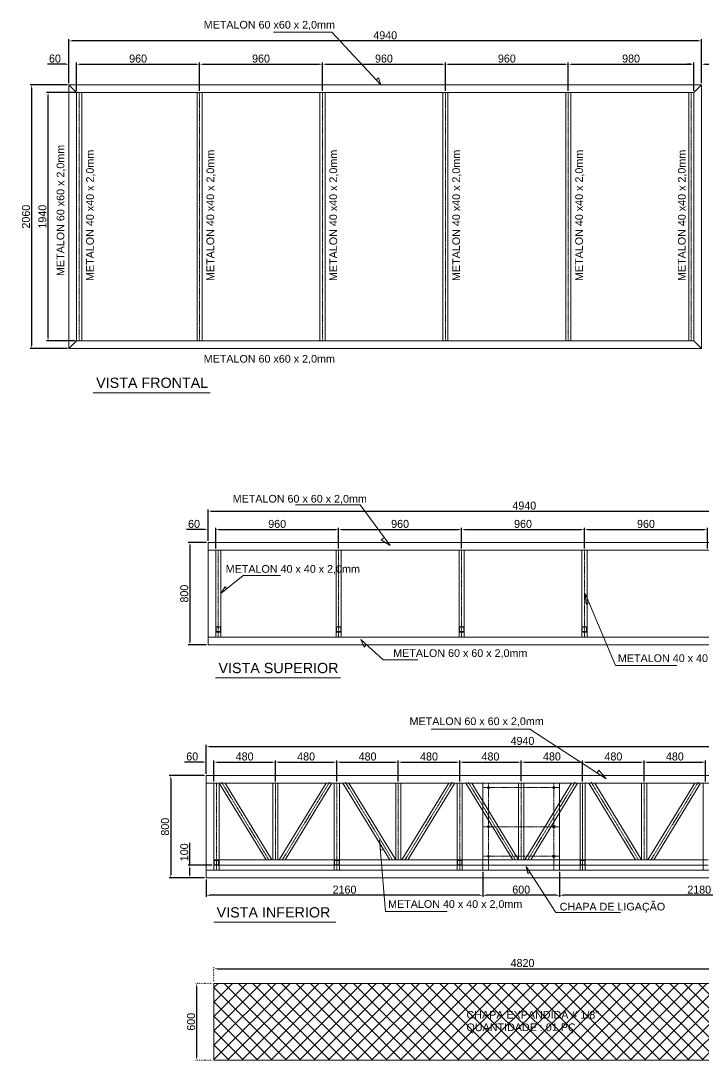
# Model space of a CAD drawing. Header units: millimetres. Extents: x 259906 to 295831, y -52980 to -28535.
# Drawn here: x 264699 to 270029, y -52254 to -44138 of the extents above; entities that cross this region are included whole.
import ezdxf

# ---------------------------------------------------------------- set-up
doc = ezdxf.new("R2010")
doc.units = ezdxf.units.MM
doc.header["$LTSCALE"] = 0.2
for name, pattern in [('ACAD_ISO02W100', [15, 12, -3]), ('ACAD_ISO07W100', [3, 0, -3]), ('CENTER', [50.8, 31.75, -6.35, 6.35, -6.35])]:
    doc.linetypes.add(name, pattern=pattern)
for name, color, linetype, lineweight in [('03', 3, 'Continuous', 13), ('04', 4, 'Continuous', 5), ('CENT 1', 1, 'CENTER', 9), ('COTA', 1, 'Continuous', 9), ('FRL2', 2, 'ACAD_ISO02W100', 13), ('TESTE', 8, 'Continuous', 15)]:
    doc.layers.add(name, color=color, linetype=linetype, lineweight=lineweight)
doc.styles.add('1-20', font='arial.ttf', dxfattribs={"height": 4})
doc.styles.add('1-75', font='arial.ttf', dxfattribs={"height": 15})
doc.dimstyles.new('ESC25', dxfattribs={"dimscale": 25, "dimtxt": 2.5, "dimasz": 1, "dimexe": 0.5, "dimexo": 0.5, "dimgap": 0.5, "dimtad": 1, "dimdec": 0, "dimzin": 0, "dimdsep": 46, "dimtxsty": 'Standard', "dimcen": 1.5, "dimclrd": 1, "dimclre": 1, "dimclrt": 2, "dimadec": 0, "dimazin": 0, "dimtfac": 1, "dimtdec": 0, "dimtofl": 0, "dimtmove": 0, "dimatfit": 3, "dimfxl": 1, "dimtolj": 1, "dimtzin": 0, "dimarcsym": 0})

# ---------------------------------------------------------------- blocks, each defined once
blk = doc.blocks.new('*D2')
at = {"layer": '03', "color": 1, "lineweight": -2, "transparency": 16777216}
for p, q in [((265075.8, -44624.5), (265075.8, -44282.3)), ((269990.8, -44294.8), (265100.8, -44294.8)), ((270015.8, -44624.5), (270015.8, -44282.3))]:
    blk.add_line(p, q, dxfattribs=at)
at = {"layer": '03', "color": 1, "transparency": 16777216}
for points in [[(265100.8, -44290.6), (265100.8, -44298.9), (265075.8, -44294.8)], [(269990.8, -44290.6), (269990.8, -44298.9), (270015.8, -44294.8)]]:
    blk.add_solid(points, dxfattribs=at)
at = {"layer": '03', "color": 2, "transparency": 16777216, "insert": (267545.8, -44251), "char_height": 62.5, "attachment_point": 5}
blk.add_mtext('\\A1;4940', dxfattribs=at)
blk = doc.blocks.new('*D3')
at = {"layer": '03', "color": 1, "lineweight": -2, "transparency": 16777216}
for p, q in [((265063.3, -44637), (264771.7, -44637)), ((264784.2, -44662), (264784.2, -46672)), ((265063.3, -46697), (264771.7, -46697))]:
    blk.add_line(p, q, dxfattribs=at)
at = {"layer": '03', "color": 1, "transparency": 16777216}
for points in [[(264780, -44662), (264788.4, -44662), (264784.2, -44637)], [(264780, -46672), (264788.4, -46672), (264784.2, -46697)]]:
    blk.add_solid(points, dxfattribs=at)
at = {"layer": '03', "color": 2, "transparency": 16777216, "insert": (264740.5, -45667), "char_height": 62.5, "attachment_point": 5, "rotation": 90}
blk.add_mtext('\\A1;2060', dxfattribs=at)
blk = doc.blocks.new('*D12')
at = {"layer": '03', "color": 1, "lineweight": -2, "transparency": 16777216}
for p, q in [((268975.8, -44684.5), (268975.8, -44464.2)), ((269000.8, -44476.7), (269930.8, -44476.7)), ((269955.8, -44684.5), (269955.8, -44464.2))]:
    blk.add_line(p, q, dxfattribs=at)
at = {"layer": '03', "color": 1, "transparency": 16777216}
for points in [[(269000.8, -44472.5), (269000.8, -44480.9), (268975.8, -44476.7)], [(269930.8, -44472.5), (269930.8, -44480.9), (269955.8, -44476.7)]]:
    blk.add_solid(points, dxfattribs=at)
at = {"layer": '03', "color": 2, "transparency": 16777216, "insert": (269465.8, -44432.9), "char_height": 62.5, "attachment_point": 5}
blk.add_mtext('\\A1;980', dxfattribs=at)
blk = doc.blocks.new('*D13')
at = {"layer": '03', "color": 1, "lineweight": -2, "transparency": 16777216}
for p, q in [((265050.8, -44476.7), (264907.1, -44476.7)), ((265075.8, -44624.5), (265075.8, -44464.2)), ((265135.8, -44684.5), (265135.8, -44464.2)), ((265160.8, -44476.7), (265185.8, -44476.7))]:
    blk.add_line(p, q, dxfattribs=at)
at = {"layer": '03', "color": 1, "transparency": 16777216}
for points in [[(265050.8, -44472.5), (265050.8, -44480.9), (265075.8, -44476.7)], [(265160.8, -44472.5), (265160.8, -44480.9), (265135.8, -44476.7)]]:
    blk.add_solid(points, dxfattribs=at)
at = {"layer": '03', "color": 2, "transparency": 16777216, "insert": (264966.4, -44432.9), "char_height": 62.5, "attachment_point": 5}
blk.add_mtext('\\A1;60', dxfattribs=at)
blk = doc.blocks.new('*D14')
at = {"layer": '03', "color": 1, "lineweight": -2, "transparency": 16777216}
for p, q in [((265135.8, -44624.5), (265135.8, -44464.2)), ((265160.8, -44476.7), (266070.8, -44476.7)), ((266095.8, -44684.5), (266095.8, -44464.2))]:
    blk.add_line(p, q, dxfattribs=at)
at = {"layer": '03', "color": 1, "transparency": 16777216}
for points in [[(265160.8, -44472.5), (265160.8, -44480.9), (265135.8, -44476.7)], [(266070.8, -44472.5), (266070.8, -44480.9), (266095.8, -44476.7)]]:
    blk.add_solid(points, dxfattribs=at)
at = {"layer": '03', "color": 2, "transparency": 16777216, "insert": (265615.8, -44432.9), "char_height": 62.5, "attachment_point": 5}
blk.add_mtext('\\A1;960', dxfattribs=at)
blk = doc.blocks.new('*D15')
at = {"layer": '03', "color": 1, "lineweight": -2, "transparency": 16777216}
for p, q in [((266095.8, -44624.5), (266095.8, -44464.2)), ((266120.8, -44476.7), (267030.8, -44476.7)), ((267055.8, -44684.5), (267055.8, -44464.2))]:
    blk.add_line(p, q, dxfattribs=at)
at = {"layer": '03', "color": 1, "transparency": 16777216}
for points in [[(266120.8, -44472.5), (266120.8, -44480.9), (266095.8, -44476.7)], [(267030.8, -44472.5), (267030.8, -44480.9), (267055.8, -44476.7)]]:
    blk.add_solid(points, dxfattribs=at)
at = {"layer": '03', "color": 2, "transparency": 16777216, "insert": (266575.8, -44432.9), "char_height": 62.5, "attachment_point": 5}
blk.add_mtext('\\A1;960', dxfattribs=at)
blk = doc.blocks.new('*D16')
at = {"layer": '03', "color": 1, "lineweight": -2, "transparency": 16777216}
for p, q in [((268015.8, -44684.5), (268015.8, -44464.2)), ((268040.8, -44476.7), (268950.8, -44476.7)), ((268975.8, -44684.5), (268975.8, -44464.2))]:
    blk.add_line(p, q, dxfattribs=at)
at = {"layer": '03', "color": 1, "transparency": 16777216}
for points in [[(268040.8, -44472.5), (268040.8, -44480.9), (268015.8, -44476.7)], [(268950.8, -44472.5), (268950.8, -44480.9), (268975.8, -44476.7)]]:
    blk.add_solid(points, dxfattribs=at)
at = {"layer": '03', "color": 2, "transparency": 16777216, "insert": (268495.8, -44432.9), "char_height": 62.5, "attachment_point": 5}
blk.add_mtext('\\A1;960', dxfattribs=at)
blk = doc.blocks.new('*D17')
at = {"layer": '03', "color": 1, "lineweight": -2, "transparency": 16777216}
for p, q in [((269930.8, -44476.7), (269905.8, -44476.7)), ((269955.8, -44624.5), (269955.8, -44464.2)), ((270015.8, -44624.5), (270015.8, -44464.2)), ((270040.8, -44476.7), (270184.6, -44476.7))]:
    blk.add_line(p, q, dxfattribs=at)
at = {"layer": '03', "color": 1, "transparency": 16777216}
for points in [[(269930.8, -44472.5), (269930.8, -44480.9), (269955.8, -44476.7)], [(270040.8, -44472.5), (270040.8, -44480.9), (270015.8, -44476.7)]]:
    blk.add_solid(points, dxfattribs=at)
at = {"layer": '03', "color": 2, "transparency": 16777216, "insert": (270125.2, -44432.9), "char_height": 62.5, "attachment_point": 5}
blk.add_mtext('\\A1;60', dxfattribs=at)
blk = doc.blocks.new('*D19')
at = {"layer": '03', "color": 1, "lineweight": -2, "transparency": 16777216}
for p, q in [((266147.8, -50018.3), (266147.8, -49914)), ((266207.8, -50078.3), (266207.8, -49914)), ((266122.8, -49926.5), (265979.1, -49926.5)), ((266232.8, -49926.5), (266257.8, -49926.5))]:
    blk.add_line(p, q, dxfattribs=at)
at = {"layer": '03', "color": 1, "transparency": 16777216}
for points in [[(266122.8, -49922.3), (266122.8, -49930.6), (266147.8, -49926.5)], [(266232.8, -49922.3), (266232.8, -49930.6), (266207.8, -49926.5)]]:
    blk.add_solid(points, dxfattribs=at)
at = {"layer": '03', "color": 2, "transparency": 16777216, "insert": (266038.5, -49882.7), "char_height": 62.5, "attachment_point": 5}
blk.add_mtext('\\A1;60', dxfattribs=at)
blk = doc.blocks.new('*D20')
at = {"layer": '03', "color": 1, "lineweight": -2, "transparency": 16777216}
for p, q in [((266147.8, -50018.3), (266147.8, -49792.5)), ((266172.8, -49805), (271062.8, -49805)), ((271087.8, -50018.3), (271087.8, -49792.5))]:
    blk.add_line(p, q, dxfattribs=at)
at = {"layer": '03', "color": 1, "transparency": 16777216}
for points in [[(266172.8, -49800.9), (266172.8, -49809.2), (266147.8, -49805)], [(271062.8, -49800.9), (271062.8, -49809.2), (271087.8, -49805)]]:
    blk.add_solid(points, dxfattribs=at)
at = {"layer": '03', "color": 2, "transparency": 16777216, "insert": (268617.8, -49761.3), "char_height": 62.5, "attachment_point": 5}
blk.add_mtext('\\A1;4940', dxfattribs=at)
blk = doc.blocks.new('*D21')
at = {"layer": '03', "color": 1, "lineweight": -2, "transparency": 16777216}
for p, q in [((266135.3, -50030.8), (265857.8, -50030.8)), ((265870.3, -50055.8), (265870.3, -50805.8)), ((266135.3, -50830.8), (265857.8, -50830.8))]:
    blk.add_line(p, q, dxfattribs=at)
at = {"layer": '03', "color": 1, "transparency": 16777216}
for points in [[(265866.1, -50055.8), (265874.4, -50055.8), (265870.3, -50030.8)], [(265866.1, -50805.8), (265874.4, -50805.8), (265870.3, -50830.8)]]:
    blk.add_solid(points, dxfattribs=at)
at = {"layer": '03', "color": 2, "transparency": 16777216, "insert": (265826.5, -50430.8), "char_height": 62.5, "attachment_point": 5, "rotation": 90}
blk.add_mtext('\\A1;800', dxfattribs=at)
blk = doc.blocks.new('*D22')
at = {"layer": '03', "color": 1, "lineweight": -2, "transparency": 16777216}
for p, q in [((266020.1, -50730.8), (266020.1, -50555.8)), ((266195.3, -50730.8), (266007.6, -50730.8)), ((266020.1, -50805.8), (266020.1, -50755.8)), ((266135.3, -50830.8), (266007.6, -50830.8))]:
    blk.add_line(p, q, dxfattribs=at)
at = {"layer": '03', "color": 1, "transparency": 16777216}
for points in [[(266015.9, -50755.8), (266024.3, -50755.8), (266020.1, -50730.8)], [(266015.9, -50805.8), (266024.3, -50805.8), (266020.1, -50830.8)]]:
    blk.add_solid(points, dxfattribs=at)
at = {"layer": '03', "color": 2, "transparency": 16777216, "insert": (265976.3, -50630.8), "char_height": 62.5, "attachment_point": 5, "rotation": 90}
blk.add_mtext('\\A1;100', dxfattribs=at)
blk = doc.blocks.new('*D23')
at = {"layer": '03', "color": 1, "lineweight": -2, "transparency": 16777216}
for p, q in [((266207.8, -50078.3), (266207.8, -49914)), ((266687.8, -50078.3), (266687.8, -49914)), ((266232.8, -49926.5), (266662.8, -49926.5))]:
    blk.add_line(p, q, dxfattribs=at)
at = {"layer": '03', "color": 1, "transparency": 16777216}
for points in [[(266232.8, -49922.3), (266232.8, -49930.6), (266207.8, -49926.5)], [(266662.8, -49922.3), (266662.8, -49930.6), (266687.8, -49926.5)]]:
    blk.add_solid(points, dxfattribs=at)
at = {"layer": '03', "color": 2, "transparency": 16777216, "insert": (266447.8, -49882.7), "char_height": 62.5, "attachment_point": 5}
blk.add_mtext('\\A1;480', dxfattribs=at)
blk = doc.blocks.new('*D24')
at = {"layer": '03', "color": 1, "lineweight": -2, "transparency": 16777216}
for p, q in [((266687.8, -50078.3), (266687.8, -49914)), ((267167.8, -50078.3), (267167.8, -49914)), ((266712.8, -49926.5), (267142.8, -49926.5))]:
    blk.add_line(p, q, dxfattribs=at)
at = {"layer": '03', "color": 1, "transparency": 16777216}
for points in [[(266712.8, -49922.3), (266712.8, -49930.6), (266687.8, -49926.5)], [(267142.8, -49922.3), (267142.8, -49930.6), (267167.8, -49926.5)]]:
    blk.add_solid(points, dxfattribs=at)
at = {"layer": '03', "color": 2, "transparency": 16777216, "insert": (266927.8, -49882.7), "char_height": 62.5, "attachment_point": 5}
blk.add_mtext('\\A1;480', dxfattribs=at)
blk = doc.blocks.new('*D25')
at = {"layer": '03', "color": 1, "lineweight": -2, "transparency": 16777216}
for p, q in [((268607.8, -50076.3), (268607.8, -49914)), ((269087.8, -50078.3), (269087.8, -49914)), ((268632.8, -49926.5), (269062.8, -49926.5))]:
    blk.add_line(p, q, dxfattribs=at)
at = {"layer": '03', "color": 1, "transparency": 16777216}
for points in [[(268632.8, -49922.3), (268632.8, -49930.6), (268607.8, -49926.5)], [(269062.8, -49922.3), (269062.8, -49930.6), (269087.8, -49926.5)]]:
    blk.add_solid(points, dxfattribs=at)
at = {"layer": '03', "color": 2, "transparency": 16777216, "insert": (268847.8, -49882.7), "char_height": 62.5, "attachment_point": 5}
blk.add_mtext('\\A1;480', dxfattribs=at)
blk = doc.blocks.new('*D26')
at = {"layer": '03', "color": 1, "lineweight": -2, "transparency": 16777216}
for p, q in [((269087.8, -50078.3), (269087.8, -49914)), ((269567.8, -50077.3), (269567.8, -49914)), ((269112.8, -49926.5), (269542.8, -49926.5))]:
    blk.add_line(p, q, dxfattribs=at)
at = {"layer": '03', "color": 1, "transparency": 16777216}
for points in [[(269112.8, -49922.3), (269112.8, -49930.6), (269087.8, -49926.5)], [(269542.8, -49922.3), (269542.8, -49930.6), (269567.8, -49926.5)]]:
    blk.add_solid(points, dxfattribs=at)
at = {"layer": '03', "color": 2, "transparency": 16777216, "insert": (269327.8, -49882.7), "char_height": 62.5, "attachment_point": 5}
blk.add_mtext('\\A1;480', dxfattribs=at)
blk = doc.blocks.new('*D27')
at = {"layer": '03', "color": 1, "lineweight": -2, "transparency": 16777216}
for p, q in [((269567.8, -50077.3), (269567.8, -49914)), ((270047.8, -50078.3), (270047.8, -49914)), ((269592.8, -49926.5), (270022.8, -49926.5))]:
    blk.add_line(p, q, dxfattribs=at)
at = {"layer": '03', "color": 1, "transparency": 16777216}
for points in [[(269592.8, -49922.3), (269592.8, -49930.6), (269567.8, -49926.5)], [(270022.8, -49922.3), (270022.8, -49930.6), (270047.8, -49926.5)]]:
    blk.add_solid(points, dxfattribs=at)
at = {"layer": '03', "color": 2, "transparency": 16777216, "insert": (269807.8, -49882.7), "char_height": 62.5, "attachment_point": 5}
blk.add_mtext('\\A1;480', dxfattribs=at)
blk = doc.blocks.new('*D38')
at = {"layer": '03', "color": 1, "lineweight": -2, "transparency": 16777216}
for p, q in [((266137, -48110.5), (265993.2, -48110.5)), ((266162, -48198.2), (266162, -48098)), ((266222, -48198.2), (266222, -48098)), ((266247, -48110.5), (266272, -48110.5))]:
    blk.add_line(p, q, dxfattribs=at)
at = {"layer": '03', "color": 1, "transparency": 16777216}
for points in [[(266137, -48106.3), (266137, -48114.6), (266162, -48110.5)], [(266247, -48106.3), (266247, -48114.6), (266222, -48110.5)]]:
    blk.add_solid(points, dxfattribs=at)
at = {"layer": '03', "color": 2, "transparency": 16777216, "insert": (266052.6, -48066.7), "char_height": 62.5, "attachment_point": 5}
blk.add_mtext('\\A1;60', dxfattribs=at)
blk = doc.blocks.new('*D39')
at = {"layer": '03', "color": 1, "lineweight": -2, "transparency": 16777216}
for p, q in [((266162, -48198.2), (266162, -47954.6)), ((266187, -47967.1), (271077, -47967.1)), ((271102, -48198.2), (271102, -47954.6))]:
    blk.add_line(p, q, dxfattribs=at)
at = {"layer": '03', "color": 1, "transparency": 16777216}
for points in [[(266187, -47963), (266187, -47971.3), (266162, -47967.1)], [(271077, -47963), (271077, -47971.3), (271102, -47967.1)]]:
    blk.add_solid(points, dxfattribs=at)
at = {"layer": '03', "color": 2, "transparency": 16777216, "insert": (268632, -47923.4), "char_height": 62.5, "attachment_point": 5}
blk.add_mtext('\\A1;4940', dxfattribs=at)
blk = doc.blocks.new('*D40')
at = {"layer": '03', "color": 1, "lineweight": -2, "transparency": 16777216}
for p, q in [((266149.5, -48210.7), (266007.6, -48210.7)), ((266020.1, -48235.7), (266020.1, -48985.7)), ((266149.5, -49010.7), (266007.6, -49010.7))]:
    blk.add_line(p, q, dxfattribs=at)
at = {"layer": '03', "color": 1, "transparency": 16777216}
for points in [[(266016, -48235.7), (266024.3, -48235.7), (266020.1, -48210.7)], [(266016, -48985.7), (266024.3, -48985.7), (266020.1, -49010.7)]]:
    blk.add_solid(points, dxfattribs=at)
at = {"layer": '03', "color": 2, "transparency": 16777216, "insert": (265976.4, -48610.7), "char_height": 62.5, "attachment_point": 5, "rotation": 90}
blk.add_mtext('\\A1;800', dxfattribs=at)
blk = doc.blocks.new('*D41')
at = {"layer": '03', "color": 1, "lineweight": -2, "transparency": 16777216}
for p, q in [((266222, -48258.2), (266222, -48098)), ((266247, -48110.5), (267157, -48110.5)), ((267182, -48258.2), (267182, -48098))]:
    blk.add_line(p, q, dxfattribs=at)
at = {"layer": '03', "color": 1, "transparency": 16777216}
for points in [[(266247, -48106.3), (266247, -48114.6), (266222, -48110.5)], [(267157, -48106.3), (267157, -48114.6), (267182, -48110.5)]]:
    blk.add_solid(points, dxfattribs=at)
at = {"layer": '03', "color": 2, "transparency": 16777216, "insert": (266702, -48066.7), "char_height": 62.5, "attachment_point": 5}
blk.add_mtext('\\A1;960', dxfattribs=at)
blk = doc.blocks.new('*D42')
at = {"layer": '03', "color": 1, "lineweight": -2, "transparency": 16777216}
for p, q in [((267182, -48258.2), (267182, -48098)), ((267207, -48110.5), (268117, -48110.5)), ((268142, -48258.2), (268142, -48098))]:
    blk.add_line(p, q, dxfattribs=at)
at = {"layer": '03', "color": 1, "transparency": 16777216}
for points in [[(267207, -48106.3), (267207, -48114.6), (267182, -48110.5)], [(268117, -48106.3), (268117, -48114.6), (268142, -48110.5)]]:
    blk.add_solid(points, dxfattribs=at)
at = {"layer": '03', "color": 2, "transparency": 16777216, "insert": (267662, -48066.7), "char_height": 62.5, "attachment_point": 5}
blk.add_mtext('\\A1;960', dxfattribs=at)
blk = doc.blocks.new('*D43')
at = {"layer": '03', "color": 1, "lineweight": -2, "transparency": 16777216}
for p, q in [((268142, -48258.2), (268142, -48098)), ((268167, -48110.5), (269077, -48110.5)), ((269102, -48258.2), (269102, -48098))]:
    blk.add_line(p, q, dxfattribs=at)
at = {"layer": '03', "color": 1, "transparency": 16777216}
for points in [[(268167, -48106.3), (268167, -48114.6), (268142, -48110.5)], [(269077, -48106.3), (269077, -48114.6), (269102, -48110.5)]]:
    blk.add_solid(points, dxfattribs=at)
at = {"layer": '03', "color": 2, "transparency": 16777216, "insert": (268622, -48066.7), "char_height": 62.5, "attachment_point": 5}
blk.add_mtext('\\A1;960', dxfattribs=at)
blk = doc.blocks.new('*D44')
at = {"layer": '03', "color": 1, "lineweight": -2, "transparency": 16777216}
for p, q in [((269102, -48258.2), (269102, -48098)), ((269127, -48110.5), (270037, -48110.5)), ((270062, -48258.2), (270062, -48098))]:
    blk.add_line(p, q, dxfattribs=at)
at = {"layer": '03', "color": 1, "transparency": 16777216}
for points in [[(269127, -48106.3), (269127, -48114.6), (269102, -48110.5)], [(270037, -48106.3), (270037, -48114.6), (270062, -48110.5)]]:
    blk.add_solid(points, dxfattribs=at)
at = {"layer": '03', "color": 2, "transparency": 16777216, "insert": (269582, -48066.7), "char_height": 62.5, "attachment_point": 5}
blk.add_mtext('\\A1;960', dxfattribs=at)
blk = doc.blocks.new('*D47')
at = {"layer": 'TESTE', "color": 1, "lineweight": -2, "transparency": 16777216}
for p, q in [((267055.8, -44624.5), (267055.8, -44464.2)), ((267080.8, -44476.7), (267990.8, -44476.7)), ((268015.8, -44624.5), (268015.8, -44464.2))]:
    blk.add_line(p, q, dxfattribs=at)
at = {"layer": 'TESTE', "color": 1, "transparency": 16777216}
for points in [[(267080.8, -44472.5), (267080.8, -44480.9), (267055.8, -44476.7)], [(267990.8, -44472.5), (267990.8, -44480.9), (268015.8, -44476.7)]]:
    blk.add_solid(points, dxfattribs=at)
at = {"layer": 'TESTE', "color": 2, "transparency": 16777216, "insert": (267535.8, -44432.9), "char_height": 62.5, "attachment_point": 5}
blk.add_mtext('\\A1;960', dxfattribs=at)
blk = doc.blocks.new('*D48')
at = {"layer": 'TESTE', "color": 1, "lineweight": -2, "transparency": 16777216}
for p, q in [((267167.8, -50018.3), (267167.8, -49914.2)), ((267647.8, -50077.3), (267647.8, -49914.2)), ((267192.8, -49926.7), (267622.8, -49926.7))]:
    blk.add_line(p, q, dxfattribs=at)
at = {"layer": 'TESTE', "color": 1, "transparency": 16777216}
for points in [[(267192.8, -49922.6), (267192.8, -49930.9), (267167.8, -49926.7)], [(267622.8, -49922.6), (267622.8, -49930.9), (267647.8, -49926.7)]]:
    blk.add_solid(points, dxfattribs=at)
at = {"layer": 'TESTE', "color": 2, "transparency": 16777216, "insert": (267407.8, -49883), "char_height": 62.5, "attachment_point": 5}
blk.add_mtext('\\A1;480', dxfattribs=at)
blk = doc.blocks.new('*D49')
at = {"layer": 'TESTE', "color": 1, "lineweight": -2, "transparency": 16777216}
for p, q in [((267647.8, -50077.3), (267647.8, -49914.2)), ((268127.8, -50078.3), (268127.8, -49914.2)), ((267672.8, -49926.7), (268102.8, -49926.7))]:
    blk.add_line(p, q, dxfattribs=at)
at = {"layer": 'TESTE', "color": 1, "transparency": 16777216}
for points in [[(267672.8, -49922.6), (267672.8, -49930.9), (267647.8, -49926.7)], [(268102.8, -49922.6), (268102.8, -49930.9), (268127.8, -49926.7)]]:
    blk.add_solid(points, dxfattribs=at)
at = {"layer": 'TESTE', "color": 2, "transparency": 16777216, "insert": (267887.8, -49883), "char_height": 62.5, "attachment_point": 5}
blk.add_mtext('\\A1;480', dxfattribs=at)
blk = doc.blocks.new('*D50')
at = {"layer": 'TESTE', "color": 1, "lineweight": -2, "transparency": 16777216}
for p, q in [((268127.8, -50078.3), (268127.8, -49914.2)), ((268607.8, -50076.3), (268607.8, -49914.2)), ((268152.8, -49926.7), (268582.8, -49926.7))]:
    blk.add_line(p, q, dxfattribs=at)
at = {"layer": 'TESTE', "color": 1, "transparency": 16777216}
for points in [[(268152.8, -49922.6), (268152.8, -49930.9), (268127.8, -49926.7)], [(268582.8, -49922.6), (268582.8, -49930.9), (268607.8, -49926.7)]]:
    blk.add_solid(points, dxfattribs=at)
at = {"layer": 'TESTE', "color": 2, "transparency": 16777216, "insert": (268367.8, -49883), "char_height": 62.5, "attachment_point": 5}
blk.add_mtext('\\A1;480', dxfattribs=at)
blk = doc.blocks.new('*D75')
at = {"layer": 'COTA', "color": 1, "linetype": 'ACAD_ISO07W100', "lineweight": -2, "transparency": 16777216}
for p, q in [((266195.3, -51654.2), (266060.5, -51654.2)), ((266195.3, -52254.2), (266060.5, -52254.2))]:
    blk.add_line(p, q, dxfattribs=at)
at = {"layer": 'COTA', "color": 1, "lineweight": -2, "transparency": 16777216}
blk.add_line((266073, -51679.2), (266073, -52229.2), dxfattribs=at)
at = {"layer": 'COTA', "color": 1, "transparency": 16777216}
for points in [[(266068.8, -51679.2), (266077.2, -51679.2), (266073, -51654.2)], [(266068.8, -52229.2), (266077.2, -52229.2), (266073, -52254.2)]]:
    blk.add_solid(points, dxfattribs=at)
at = {"layer": 'COTA', "color": 2, "transparency": 16777216, "insert": (266029.2, -51954.2), "char_height": 62.5, "attachment_point": 5, "rotation": 90}
blk.add_mtext('\\A1;600', dxfattribs=at)
blk = doc.blocks.new('*D76')
at = {"layer": 'COTA', "color": 1, "linetype": 'ACAD_ISO07W100', "lineweight": -2, "transparency": 16777216}
for p, q in [((266207.8, -51641.7), (266207.8, -51527)), ((271027.8, -51641.7), (271027.8, -51527))]:
    blk.add_line(p, q, dxfattribs=at)
at = {"layer": 'COTA', "color": 1, "lineweight": -2, "transparency": 16777216}
blk.add_line((266232.8, -51539.5), (271002.8, -51539.5), dxfattribs=at)
at = {"layer": 'COTA', "color": 1, "transparency": 16777216}
for points in [[(266232.8, -51535.3), (266232.8, -51543.6), (266207.8, -51539.5)], [(271002.8, -51535.3), (271002.8, -51543.6), (271027.8, -51539.5)]]:
    blk.add_solid(points, dxfattribs=at)
at = {"layer": 'COTA', "color": 2, "transparency": 16777216, "insert": (268617.8, -51495.7), "char_height": 62.5, "attachment_point": 5}
blk.add_mtext('\\A1;4820', dxfattribs=at)
blk = doc.blocks.new('*D77')
at = {"layer": '03', "color": 1, "lineweight": -2, "transparency": 16777216}
for p, q in [((268907.8, -50783.3), (268907.8, -50978.9)), ((271087.8, -50843.3), (271087.8, -50978.9)), ((271062.8, -50966.4), (268932.8, -50966.4))]:
    blk.add_line(p, q, dxfattribs=at)
at = {"layer": '03', "color": 1, "transparency": 16777216}
for points in [[(268932.8, -50962.2), (268932.8, -50970.6), (268907.8, -50966.4)], [(271062.8, -50962.2), (271062.8, -50970.6), (271087.8, -50966.4)]]:
    blk.add_solid(points, dxfattribs=at)
at = {"layer": '03', "color": 2, "transparency": 16777216, "insert": (269997.8, -50922.6), "char_height": 62.5, "attachment_point": 5}
blk.add_mtext('\\A1;2180', dxfattribs=at)
blk = doc.blocks.new('*D78')
at = {"layer": '03', "color": 1, "lineweight": -2, "transparency": 16777216}
for p, q in [((268307.8, -50783.3), (268307.8, -50978.9)), ((268907.8, -50783.3), (268907.8, -50978.9)), ((268882.8, -50966.4), (268332.8, -50966.4))]:
    blk.add_line(p, q, dxfattribs=at)
at = {"layer": '03', "color": 1, "transparency": 16777216}
for points in [[(268332.8, -50962.2), (268332.8, -50970.6), (268307.8, -50966.4)], [(268882.8, -50962.2), (268882.8, -50970.6), (268907.8, -50966.4)]]:
    blk.add_solid(points, dxfattribs=at)
at = {"layer": '03', "color": 2, "transparency": 16777216, "insert": (268607.8, -50922.6), "char_height": 62.5, "attachment_point": 5}
blk.add_mtext('\\A1;600', dxfattribs=at)
blk = doc.blocks.new('*D79')
at = {"layer": '03', "color": 1, "lineweight": -2, "transparency": 16777216}
for p, q in [((268307.8, -50783.3), (268307.8, -50978.9)), ((266147.8, -50843.3), (266147.8, -50978.9)), ((268282.8, -50966.4), (266172.8, -50966.4))]:
    blk.add_line(p, q, dxfattribs=at)
at = {"layer": '03', "color": 1, "transparency": 16777216}
for points in [[(266172.8, -50962.2), (266172.8, -50970.6), (266147.8, -50966.4)], [(268282.8, -50962.2), (268282.8, -50970.6), (268307.8, -50966.4)]]:
    blk.add_solid(points, dxfattribs=at)
at = {"layer": '03', "color": 2, "transparency": 16777216, "insert": (267227.8, -50922.6), "char_height": 62.5, "attachment_point": 5}
blk.add_mtext('\\A1;2160', dxfattribs=at)
blk = doc.blocks.new('*D179')
at = {"layer": 'COTA', "color": 1, "lineweight": -2, "transparency": 16777216}
for p, q in [((265143.3, -44697), (264899.9, -44697)), ((264912.4, -46612), (264912.4, -44722)), ((265123.3, -46637), (264899.9, -46637))]:
    blk.add_line(p, q, dxfattribs=at)
at = {"layer": 'COTA', "color": 1, "transparency": 16777216}
for points in [[(264908.3, -44722), (264916.6, -44722), (264912.4, -44697)], [(264908.3, -46612), (264916.6, -46612), (264912.4, -46637)]]:
    blk.add_solid(points, dxfattribs=at)
at = {"layer": 'COTA', "color": 2, "transparency": 16777216, "insert": (264868.7, -45667), "char_height": 62.5, "attachment_point": 5, "rotation": 90}
blk.add_mtext('\\A1;1940', dxfattribs=at)

msp = doc.modelspace()

# ---------------------------------------------------------------- hatches: boundary and pattern name
at = {"layer": '03'}
h = msp.add_hatch(dxfattribs=at)
h.set_pattern_fill('ANSI37', color=256, scale=25)
h.set_pattern_definition([(45, (0, 1240.33), (-56.1266, 56.1266), []), (135, (0, 1240.33), (-56.1266, -56.1266), [])])
h.paths.add_polyline_path([(266207.8, -51654.2), (266207.8, -52254.2), (271027.8, -52254.2), (271027.8, -51654.2)])
h.paths.add_polyline_path([(268161, -52064.1), (269052.5, -52064.1), (269052.5, -51946.7), (268161, -51946.7)], flags=24)
h.paths.add_polyline_path([(268165, -51946.1), (269232, -51946.1), (269232, -51853.1), (268165, -51853.1)], flags=24)

# ---------------------------------------------------------------- linework, layer by layer
for p, q in [((265075.8, -44637), (270015.8, -44637)), ((265075.8, -46697), (265075.8, -44637)), ((265135.8, -44697), (265075.8, -44637)), ((269955.8, -44697), (270015.8, -44637)), ((270015.8, -44637), (270015.8, -46697)), ((265135.8, -44697), (269955.8, -44697)), ((265135.8, -46637), (265135.8, -44697)), ((265175.8, -46637), (265175.8, -44697)), ((266075.8, -46637), (266075.8, -44697)), ((266115.8, -46637), (266115.8, -44697)), ((267035.8, -46637), (267035.8, -44697)), ((267075.8, -46637), (267075.8, -44697)), ((267995.8, -46637), (267995.8, -44697)), ((268035.8, -46637), (268035.8, -44697)), ((268955.8, -46637), (268955.8, -44697)), ((268995.8, -46637), (268995.8, -44697)), ((269915.8, -46637), (269915.8, -44697)), ((269955.8, -44697), (269955.8, -46636.8)), ((269955.8, -46637), (269955.8, -44697)), ((265135.8, -46637), (265075.8, -46697)), ((269956, -46637), (265135.8, -46637)), ((269956, -46637), (270015.8, -46697)), ((270015.8, -46697), (265075.8, -46697)), ((268307.8, -50090.8), (268307.8, -50231.8)), ((268907.8, -50244.3), (268907.8, -50090.8)), ((268307.8, -50307.6), (268307.8, -50690.8)), ((268907.8, -50690.8), (268907.8, -50320.2)), ((266247.8, -50690.8), (266207.8, -50690.8)), ((266207.8, -50690.8), (266207.8, -50730.8)), ((266244.8, -50693.8), (266210.8, -50693.8)), ((266210.8, -50693.8), (266210.8, -50727.8)), ((266210.8, -50727.8), (266244.8, -50727.8)), ((266244.8, -50727.8), (266244.8, -50693.8)), ((266247.8, -50730.8), (266247.8, -50690.8)), ((267187.8, -50690.8), (267147.8, -50690.8)), ((267147.8, -50690.8), (267147.8, -50730.8)), ((267184.8, -50693.8), (267150.8, -50693.8)), ((267150.8, -50693.8), (267150.8, -50727.8)), ((267150.8, -50727.8), (267184.8, -50727.8)), ((267184.8, -50727.8), (267184.8, -50693.8)), ((267187.8, -50730.8), (267187.8, -50690.8)), ((268147.8, -50690.8), (268107.8, -50690.8)), ((268107.8, -50690.8), (268107.8, -50730.8)), ((268144.8, -50693.8), (268110.8, -50693.8)), ((268110.8, -50693.8), (268110.8, -50727.8)), ((268110.8, -50727.8), (268144.8, -50727.8)), ((268144.8, -50727.8), (268144.8, -50693.8)), ((268147.8, -50730.8), (268147.8, -50690.8)), ((269107.8, -50690.8), (269067.8, -50690.8)), ((269067.8, -50690.8), (269067.8, -50730.8)), ((269104.8, -50693.8), (269070.8, -50693.8)), ((269070.8, -50693.8), (269070.8, -50727.8)), ((269070.8, -50727.8), (269104.8, -50727.8)), ((269104.8, -50727.8), (269104.8, -50693.8)), ((269107.8, -50730.8), (269107.8, -50690.8)), ((270067.8, -50690.8), (270027.8, -50690.8)), ((270027.8, -50690.8), (270027.8, -50730.8)), ((266207.8, -50730.8), (266247.8, -50730.8)), ((267147.8, -50730.8), (267187.8, -50730.8)), ((268107.8, -50730.8), (268147.8, -50730.8)), ((268307.8, -50730.8), (268307.8, -50770.8)), ((268787.8, -50770.8), (269387.8, -50770.8)), ((268907.8, -50770.8), (268907.8, -50730.8)), ((269067.8, -50730.8), (269107.8, -50730.8)), ((270027.8, -50730.8), (270067.8, -50730.8))]:
    msp.add_line(p, q, dxfattribs=at)
at = {"layer": '03', "color": 3}
for p, q in [((266162, -48210.7), (271102, -48210.7)), ((266162, -49010.7), (266162, -48210.7)), ((266162, -48270.7), (271102, -48270.7)), ((266222, -48950.7), (266222, -48270.7)), ((266262, -48950.7), (266262, -48270.7)), ((267162, -48270.7), (267162, -48950.7)), ((267202, -48270.7), (267202, -48950.7)), ((268122, -48270.7), (268122, -48950.7)), ((268162, -48270.7), (268162, -48950.7)), ((269082, -48270.7), (269082, -48950.7)), ((269122, -48270.7), (269122, -48950.7)), ((266162, -48950.7), (271102, -48950.7)), ((266162, -49010.7), (271102, -49010.7)), ((266147.8, -50030.8), (271087.8, -50030.8)), ((266147.8, -50830.8), (266147.8, -50030.8)), ((266147.8, -50090.8), (271087.8, -50090.8)), ((266207.8, -50770.8), (266207.8, -50090.8)), ((266247.8, -50770.8), (266247.8, -50090.8)), ((266614.9, -50690.8), (266249.4, -50090.8)), ((266661.1, -50690.8), (266295.6, -50090.8)), ((266667.8, -50089.8), (266667.8, -50690.8)), ((266707.8, -50089.8), (266707.8, -50690.8)), ((266718.2, -50690.8), (267083.7, -50090.8)), ((266764.4, -50690.8), (267129.9, -50090.8)), ((267147.8, -50090.8), (267147.8, -50770.8)), ((267187.8, -50090.8), (267187.8, -50770.8)), ((267581.3, -50690.8), (267215.8, -50090.8)), ((267627.5, -50690.8), (267262, -50090.8)), ((267627.8, -50089.8), (267627.8, -50690.8)), ((267667.8, -50089.8), (267667.8, -50690.8)), ((267676.5, -50690.8), (268042, -50090.8)), ((267722.7, -50690.8), (268088.2, -50090.8)), ((268107.8, -50090.8), (268107.8, -50770.8)), ((268147.8, -50090.8), (268147.8, -50770.8)), ((268541.3, -50690.8), (268175.8, -50090.8)), ((268587.5, -50690.8), (268222, -50090.8)), ((268587.8, -50089.8), (268587.8, -50690.8)), ((268627.8, -50089.8), (268627.8, -50690.8)), ((268635.9, -50690.8), (269001.3, -50090.8)), ((268682.1, -50690.8), (269047.5, -50090.8)), ((269067.8, -50090.8), (269067.8, -50770.8)), ((269107.8, -50090.8), (269107.8, -50770.8)), ((269501.3, -50690.8), (269135.8, -50090.8)), ((269547.5, -50690.8), (269182, -50090.8)), ((269547.8, -50089.8), (269547.8, -50690.8)), ((269587.8, -50089.8), (269587.8, -50690.8)), ((269597.6, -50690.8), (269963.1, -50090.8)), ((269643.8, -50690.8), (270009.3, -50090.8)), ((270027.8, -50090.8), (270027.8, -50770.8)), ((266247.8, -50690.8), (267147.8, -50690.8)), ((267187.8, -50690.8), (268107.8, -50690.8)), ((268147.8, -50690.8), (269067.8, -50690.8)), ((269107.8, -50690.8), (270027.8, -50690.8)), ((266147.8, -50770.8), (271087.8, -50770.8)), ((266247.8, -50730.8), (267147.8, -50730.8)), ((267187.8, -50730.8), (268107.8, -50730.8)), ((268147.8, -50730.8), (269067.8, -50730.8)), ((269107.8, -50730.8), (270027.8, -50730.8)), ((266147.8, -50830.8), (271087.8, -50830.8))]:
    msp.add_line(p, q, dxfattribs=at)
at = {"layer": '03'}
for points in [[(266247.8, -50090.8), (270987.8, -50090.8)], [(267147.8, -50690.8), (266247.8, -50690.8)], [(268107.8, -50690.8), (267187.8, -50690.8)], [(269067.8, -50690.8), (268147.8, -50690.8)], [(270027.8, -50690.8), (269107.8, -50690.8)]]:
    msp.add_lwpolyline(points, dxfattribs=at)
msp.add_lwpolyline([(266207.8, -51654.2), (271027.8, -51654.2), (271027.8, -52254.2), (266207.8, -52254.2)], close=True, dxfattribs=at)
for centre, radius in [((268352.8, -50125.8), 8), ((268862.8, -50125.8), 8), ((268352.8, -50430.8), 8), ((268862.8, -50430.8), 11), ((268862.8, -50430.8), 8), ((268352.8, -50660.8), 8), ((268862.8, -50660.8), 11), ((268862.8, -50660.8), 8)]:
    msp.add_circle(centre, radius, dxfattribs=at)
at = {"layer": '04'}
for p, q in [((266672, -44226.3), (267129, -44226.3)), ((267129, -44226.3), (267512.3, -44637)), ((267492.7, -44582.3), (267475.9, -44598)), ((267512.3, -44637), (267492.7, -44582.3)), ((266845.4, -47916.7), (267350.5, -47916.7)), ((267350.5, -47916.7), (267583.5, -48235.9)), ((267513.8, -48191.8), (267538.3, -48173.9)), ((267583.5, -48235.9), (267513.8, -48191.8)), ((266437.5, -48469.6), (266262, -48610.7)), ((266728.4, -48469.6), (266437.5, -48469.6)), ((266262, -48610.7), (266296.9, -48556.7)), ((266296.9, -48556.7), (266309.6, -48572.4)), ((267528.6, -49128.2), (267354.5, -48969.7)), ((267354.5, -48969.7), (267380.6, -49028.6)), ((267380.6, -49028.6), (267398.1, -49009.4)), ((267800.9, -49128.2), (267528.6, -49128.2)), ((268686.4, -49670.3), (267905.2, -49670.3)), ((269270.4, -50057.8), (268676, -49670.3)), ((269214.9, -49988.4), (269199.6, -50011.7)), ((269270.4, -50057.8), (269214.9, -49988.4)), ((268646.1, -50742), (268879.1, -51101.6)), ((268646.1, -50742), (268658.5, -50796.1)), ((268658.5, -50796.1), (268674.4, -50785.8)), ((268879.1, -51101.6), (269384.2, -51101.6))]:
    msp.add_line(p, q, dxfattribs=at)
at = {"layer": '04', "color": 4}
for p, q in [((265265.4, -47041.6), (266179.2, -47041.6)), ((269108.6, -48610.7), (269343.8, -49172.7)), ((269108.6, -48610.7), (269114.8, -48692.8)), ((269114.8, -48692.8), (269138.8, -48682.8)), ((269823.9, -49172.7), (269343.8, -49172.7)), ((266220.9, -49269), (267197.5, -49269)), ((267500.7, -50533), (267548.7, -51092.5)), ((267500.7, -50533), (267508.3, -50616.2)), ((267508.3, -50616.2), (267526.9, -50609.9)), ((268028.8, -51092.5), (267548.7, -51092.5)), ((266206.8, -51177.2), (267159.8, -51177.2))]:
    msp.add_line(p, q, dxfattribs=at)
at = {"layer": '04'}
for points in [[(267512.3, -44637), (267492.7, -44582.3), (267475.9, -44598), (267512.3, -44637)], [(267538.3, -48173.9), (267513.8, -48191.8), (267583.5, -48235.9), (267538.3, -48173.9)], [(266262, -48610.7), (266296.9, -48556.7), (266309.6, -48572.4), (266262, -48610.7)], [(267380.6, -49028.6), (267397, -49010.7), (267354.5, -48969.7), (267380.6, -49028.6)], [(269270.4, -50057.8), (269214.9, -49988.4), (269199.6, -50011.7), (269270.4, -50057.8)], [(268674.4, -50785.8), (268646.1, -50742), (268658.5, -50796.1), (268674.4, -50785.8)]]:
    msp.add_solid(points, dxfattribs=at)
at = {"layer": '04', "color": 4}
for points in [[(269108.6, -48610.7), (269114.8, -48692.8), (269138.8, -48682.8), (269108.6, -48610.7)], [(267500.7, -50533), (267508.3, -50616.2), (267526.9, -50609.9), (267500.7, -50533)]]:
    msp.add_solid(points, dxfattribs=at)
at = {"layer": 'CENT 1'}
for p, q in [((265155.8, -46637), (265155.8, -44697)), ((266095.8, -46637), (266095.8, -44697)), ((267055.8, -46637), (267055.8, -44697)), ((268015.8, -46637), (268015.8, -44697)), ((268975.8, -46637), (268975.8, -44697)), ((269935.8, -46637), (269935.8, -44697)), ((268307.8, -50125.8), (268907.8, -50125.8)), ((268352.8, -50090.8), (268352.8, -50770.8)), ((268862.8, -50090.8), (268862.8, -50770.8)), ((268307.8, -50430.8), (268907.8, -50430.8)), ((268307.8, -50660.8), (268907.8, -50660.8))]:
    msp.add_line(p, q, dxfattribs=at)
at = {"layer": 'CENT 1', "color": 1}
for p, q in [((266242, -48950.7), (266242, -48270.7)), ((267182, -48270.7), (267182, -48950.7)), ((268142, -48270.7), (268142, -48950.7)), ((269102, -48270.7), (269102, -48950.7)), ((266227.8, -50770.8), (266227.8, -50090.8)), ((266637.5, -50690.8), (266268.1, -50083.2)), ((266687.8, -50089.8), (266687.8, -50690.8)), ((266741.8, -50690.8), (267111.2, -50083.2)), ((267167.8, -50090.8), (267167.8, -50770.8)), ((267603.9, -50690.8), (267234.5, -50083.2)), ((267647.8, -50089.8), (267647.8, -50690.8)), ((267700, -50690.8), (268069.5, -50083.2)), ((268127.8, -50090.8), (268127.8, -50770.8)), ((268563.9, -50690.8), (268194.5, -50083.2)), ((268607.8, -50088.8), (268607.8, -50690.8)), ((268659.4, -50690.8), (269028.8, -50083.2)), ((269087.8, -50089.8), (269087.8, -50770.8)), ((269087.8, -50090.8), (269087.8, -50770.8)), ((269523.9, -50690.8), (269154.5, -50083.2)), ((269567.8, -50089.8), (269567.8, -50690.8)), ((269621.2, -50690.8), (269990.6, -50083.2))]:
    msp.add_line(p, q, dxfattribs=at)
at = {"layer": 'FRL2'}
for p, q in [((266262, -48870.7), (266222, -48870.7)), ((266222, -48870.7), (266222, -48910.7)), ((266222, -48910.7), (266262, -48910.7)), ((266259, -48873.7), (266225, -48873.7)), ((266225, -48873.7), (266225, -48907.7)), ((266225, -48907.7), (266259, -48907.7)), ((266259, -48907.7), (266259, -48873.7)), ((266262, -48910.7), (266262, -48870.7)), ((267202, -48870.7), (267162, -48870.7)), ((267162, -48870.7), (267162, -48910.7)), ((267162, -48910.7), (267202, -48910.7)), ((267199, -48873.7), (267165, -48873.7)), ((267165, -48873.7), (267165, -48907.7)), ((267165, -48907.7), (267199, -48907.7)), ((267199, -48907.7), (267199, -48873.7)), ((267202, -48910.7), (267202, -48870.7)), ((268162, -48870.7), (268122, -48870.7)), ((268122, -48870.7), (268122, -48910.7)), ((268122, -48910.7), (268162, -48910.7)), ((268159, -48873.7), (268125, -48873.7)), ((268125, -48873.7), (268125, -48907.7)), ((268125, -48907.7), (268159, -48907.7)), ((268159, -48907.7), (268159, -48873.7)), ((268162, -48910.7), (268162, -48870.7)), ((269122, -48870.7), (269082, -48870.7)), ((269082, -48870.7), (269082, -48910.7)), ((269082, -48910.7), (269122, -48910.7)), ((269119, -48873.7), (269085, -48873.7)), ((269085, -48873.7), (269085, -48907.7)), ((269085, -48907.7), (269119, -48907.7)), ((269119, -48907.7), (269119, -48873.7)), ((269122, -48910.7), (269122, -48870.7)), ((268307.8, -50307.6), (268307.8, -50231.8)), ((268907.8, -50320.2), (268907.8, -50244.3)), ((268307.8, -50730.8), (268307.8, -50690.8)), ((268907.8, -50730.8), (268907.8, -50690.8))]:
    msp.add_line(p, q, dxfattribs=at)

# ---------------------------------------------------------------- texts
at = {"layer": '04', "style": '1-20'}
for s, p in [('METALON 60 x60 x 2,0mm', (266128.1, -44198.5)), ('METALON 60 x60 x 2,0mm', (266128.1, -46807.2)), ('METALON 60 x 60 x 2,0mm', (266354.4, -47900)), ('METALON 40 x 40 x 2,0mm', (266299.9, -48447.9)), ('METALON 60 x 60 x 2,0mm', (267608, -49105.4)), ('METALON 40 x 40 x 2,0mm', (269363.2, -49145)), ('METALON 60 x 60 x 2,0mm', (267735.7, -49637.3)), ('METALON 40 x 40 x 2,0mm', (267568.1, -51064.8)), ('CHAPA DE LIGAÇÃO', (268908, -51084.9)), ('CHAPA EXPANDIDA # 1/8"', (268180.5, -51929.6)), ('QUANTIDADE : 01 PÇ', (268180.5, -52027.3))]:
    msp.add_text(s, height=60, dxfattribs=at).set_placement(p)
for s, p in [('METALON 60 x60 x 2,0mm', (265039.5, -46130.6)), ('METALON 40 x40 x 2,0mm', (265269.9, -46169.5)), ('METALON 40 x40 x 2,0mm', (266209.9, -46169.5)), ('METALON 40 x40 x 2,0mm', (267169.9, -46169.5)), ('METALON 40 x40 x 2,0mm', (268129.9, -46169.5)), ('METALON 40 x40 x 2,0mm', (269089.9, -46169.5)), ('METALON 40 x40 x 2,0mm', (269892.1, -46169.5))]:
    msp.add_text(s, height=60, rotation=90, dxfattribs=at).set_placement(p)
at = {"layer": '04', "color": 4, "style": '1-75'}
for s, p in [('VISTA FRONTAL', (265287.9, -47004.1)), ('VISTA SUPERIOR', (266243.4, -49231.5)), ('VISTA INFERIOR', (266229.2, -51139.6))]:
    msp.add_text(s, height=80, dxfattribs=at).set_placement(p)

# ---------------------------------------------------------------- dimensions: what is measured, and where the dimension line sits
at = {"layer": '03'}
for base, p1, p2, picture, middle in [((265075.8, -44294.8), (270015.8, -44637), (265075.8, -44637), '*D2', (267545.8, -44251)), ((265075.8, -44476.7), (265135.8, -44697), (265075.8, -44637), '*D13', (264966.4, -44432.9)), ((266095.8, -44476.7), (265135.8, -44637), (266095.8, -44697), '*D14', (265615.8, -44432.9)), ((267055.8, -44476.7), (266095.8, -44637), (267055.8, -44697), '*D15', (266575.8, -44432.9)), ((269955.8, -44476.7), (268975.8, -44697), (269955.8, -44697), '*D12', (269465.8, -44432.9)), ((270015.8, -44476.7), (269955.8, -44637), (270015.8, -44637), '*D17', (270125.2, -44432.9)), ((267182, -48110.5), (266222, -48270.7), (267182, -48270.7), '*D41', (266702, -48066.7)), ((267167.8, -49926.5), (266687.8, -50090.8), (267167.8, -50090.8), '*D24', (266927.8, -49882.7)), ((266147.8, -50966.4), (268307.8, -50770.8), (266147.8, -50830.8), '*D79', (267227.8, -50922.6)), ((268307.8, -50966.4), (268907.8, -50770.8), (268307.8, -50770.8), '*D78', (268607.8, -50922.6)), ((268907.8, -50966.4), (271087.8, -50830.8), (268907.8, -50770.8), '*D77', (269997.8, -50922.6))]:
    dim = msp.add_linear_dim(base=base, p1=p1, p2=p2, dimstyle='ESC25', dxfattribs=at)
    dim.commit()
    dim.dimension.update_dxf_attribs({"geometry": picture, "text_midpoint": middle})
for base, p1, p2, picture, middle in [((268975.8, -44476.7), (268015.8, -44697), (268975.8, -44697), '*D16', (268495.8, -44432.9)), ((268142, -48110.5), (267182, -48270.7), (268142, -48270.7), '*D42', (267662, -48066.7)), ((269102, -48110.5), (268142, -48270.7), (269102, -48270.7), '*D43', (268622, -48066.7)), ((270062, -48110.5), (269102, -48270.7), (270062, -48270.7), '*D44', (269582, -48066.7)), ((269087.8, -49926.5), (268607.8, -50088.8), (269087.8, -50090.8), '*D25', (268847.8, -49882.7)), ((269567.8, -49926.5), (269087.8, -50090.8), (269567.8, -50089.8), '*D26', (269327.8, -49882.7)), ((270047.8, -49926.5), (269567.8, -50089.8), (270047.8, -50090.8), '*D27', (269807.8, -49882.7))]:
    dim = msp.add_linear_dim(base=base, p1=p1, p2=p2, dimstyle='ESC25', override={"dimtmove": 1}, dxfattribs=at)
    dim.commit()
    dim.dimension.update_dxf_attribs({"geometry": picture, "text_midpoint": middle})
dim = msp.add_linear_dim(base=(264784.2, -46697), p1=(265075.8, -44637), p2=(265075.8, -46697), angle=90, dimstyle='ESC25', dxfattribs=at)
dim.commit()
dim.dimension.update_dxf_attribs({"geometry": '*D3', "text_midpoint": (264740.5, -45667)})
at = {"layer": '03', "color": 3}
for base, p1, p2, picture, middle in [((271102, -47967.1), (266162, -48210.7), (271102, -48210.7), '*D39', (268632, -47923.4)), ((266162, -48110.5), (266222, -48210.7), (266162, -48210.7), '*D38', (266052.6, -48066.7)), ((271087.8, -49805), (266147.8, -50030.8), (271087.8, -50030.8), '*D20', (268617.8, -49761.3)), ((266147.8, -49926.5), (266207.8, -50090.8), (266147.8, -50030.8), '*D19', (266038.5, -49882.7)), ((266687.8, -49926.5), (266207.8, -50090.8), (266687.8, -50090.8), '*D23', (266447.8, -49882.7))]:
    dim = msp.add_linear_dim(base=base, p1=p1, p2=p2, dimstyle='ESC25', dxfattribs=at)
    dim.commit()
    dim.dimension.update_dxf_attribs({"geometry": picture, "text_midpoint": middle})
for base, p1, p2, picture, middle in [((266020.1, -49010.7), (266162, -48210.7), (266162, -49010.7), '*D40', (265976.4, -48610.7)), ((265870.3, -50830.8), (266147.8, -50030.8), (266147.8, -50830.8), '*D21', (265826.5, -50430.8)), ((266020.1, -50730.8), (266147.8, -50830.8), (266207.8, -50730.8), '*D22', (265976.3, -50630.8))]:
    dim = msp.add_linear_dim(base=base, p1=p1, p2=p2, angle=90, dimstyle='ESC25', dxfattribs=at)
    dim.commit()
    dim.dimension.update_dxf_attribs({"geometry": picture, "text_midpoint": middle})
at = {"layer": 'COTA'}
for base, p1, p2, picture, middle in [((264912.4, -44697), (265135.8, -46637), (265155.8, -44697), '*D179', (264868.7, -45667)), ((266073, -52254.2), (266207.8, -51654.2), (266207.8, -52254.2), '*D75', (266029.2, -51954.2))]:
    dim = msp.add_linear_dim(base=base, p1=p1, p2=p2, angle=90, dimstyle='ESC25', dxfattribs=at)
    dim.commit()
    dim.dimension.update_dxf_attribs({"geometry": picture, "text_midpoint": middle})
dim = msp.add_linear_dim(base=(271027.8, -51539.5), p1=(266207.8, -51654.2), p2=(271027.8, -51654.2), dimstyle='ESC25', dxfattribs=at)
dim.commit()
dim.dimension.update_dxf_attribs({"geometry": '*D76', "text_midpoint": (268617.8, -51495.7)})
at = {"layer": 'TESTE'}
for base, p1, p2, picture, middle in [((268015.8, -44476.7), (267055.8, -44637), (268015.8, -44637), '*D47', (267535.8, -44432.9)), ((267647.8, -49926.7), (267167.8, -50030.8), (267647.8, -50089.8), '*D48', (267407.8, -49883))]:
    dim = msp.add_linear_dim(base=base, p1=p1, p2=p2, dimstyle='ESC25', dxfattribs=at)
    dim.commit()
    dim.dimension.update_dxf_attribs({"geometry": picture, "text_midpoint": middle})
for base, p1, p2, picture, middle in [((268127.8, -49926.7), (267647.8, -50089.8), (268127.8, -50090.8), '*D49', (267887.8, -49883)), ((268607.8, -49926.7), (268127.8, -50090.8), (268607.8, -50088.8), '*D50', (268367.8, -49883))]:
    dim = msp.add_linear_dim(base=base, p1=p1, p2=p2, dimstyle='ESC25', override={"dimtmove": 1}, dxfattribs=at)
    dim.commit()
    dim.dimension.update_dxf_attribs({"geometry": picture, "text_midpoint": middle})

doc.saveas('drawing.dxf')
